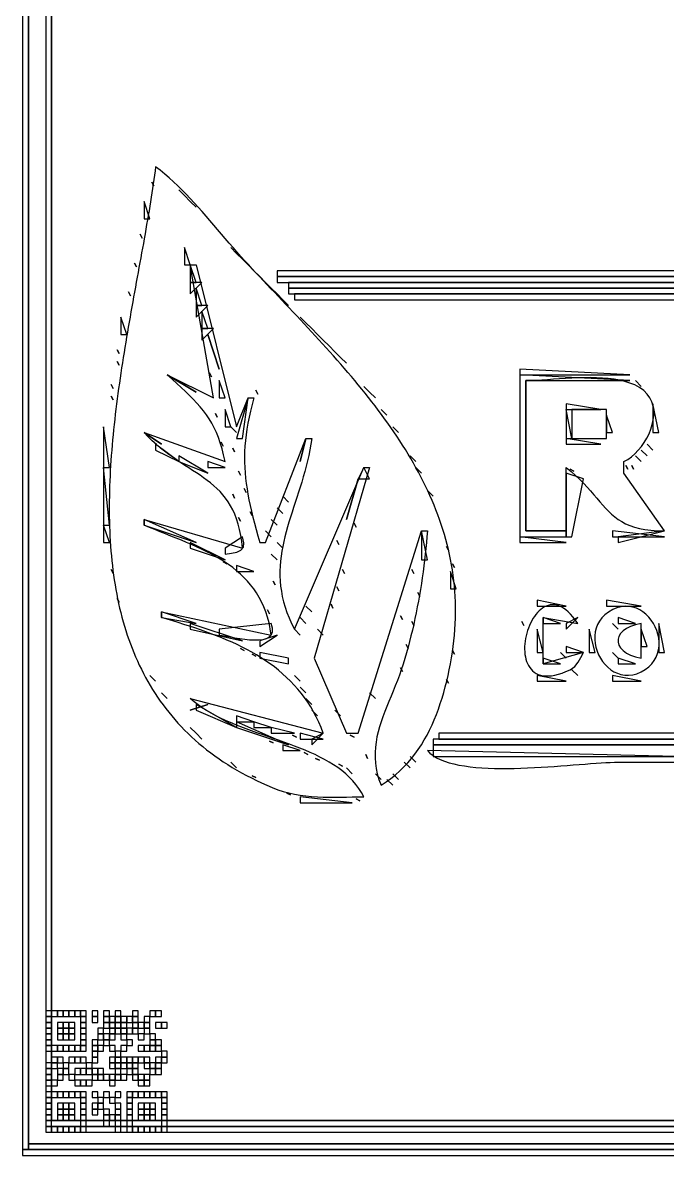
# Model space of a CAD drawing. Extents: x 0 to 1288, y 0 to 860.
# Drawn here: x 0 to 111.5, y 0 to 195.9 of the extents above; entities that cross this region are included whole.
import ezdxf

# ---------------------------------------------------------------- set-up
doc = ezdxf.new("R2010")
doc.units = 0
doc.layers.get('0').update_dxf_attribs({"linetype": 'CONTINUOUS'})
for name, color, linetype in [('C19', 19, 'CONTINUOUS'), ('C250', 250, 'CONTINUOUS'), ('C251', 251, 'CONTINUOUS'), ('C252', 252, 'CONTINUOUS'), ('C253', 253, 'CONTINUOUS'), ('C254', 254, 'CONTINUOUS'), ('C27', 27, 'CONTINUOUS'), ('C29', 29, 'CONTINUOUS'), ('C37', 37, 'CONTINUOUS'), ('C59', 59, 'CONTINUOUS'), ('C7', 7, 'CONTINUOUS'), ('QRCode', 7, 'Continuous')]:
    doc.layers.add(name, color=color, linetype=linetype)

msp = doc.modelspace()

# ---------------------------------------------------------------- linework, layer by layer
msp.add_lwpolyline([(0, 1), (0, 0), (1288, 0), (1255, 1), (1179, 1), (915, 1), (0, 1)])
at = {"layer": 'C19'}
for points in [[(0, 859), (0, 1), (1, 1), (1, 610), (1, 786), (1, 836), (0, 859)], [(42, 151), (43, 150), (42, 151)], [(34, 134), (34, 131), (35, 131), (34, 134)], [(106, 134), (107, 133), (106, 134)], [(43.333332, 99.333336), (43.666668, 98.666664), (43.333332, 99.333336)]]:
    msp.add_lwpolyline(points, dxfattribs=at)
at = {"layer": 'C250'}
for points in [[(1, 859), (1, 2), (1287, 2), (1287, 859), (1, 859)], [(45, 148), (46, 147), (45, 148)], [(39, 131), (37, 124), (38, 124), (39, 131)], [(94, 130), (94, 129), (100, 129), (94, 130)], [(49, 124), (48, 120), (49, 124)], [(108, 123), (109, 122), (108, 123)], [(32, 120), (32, 119), (35, 119), (32, 120)], [(68, 119), (69, 118), (68, 119)], [(105.333336, 119.333336), (105.666664, 118.666664), (105.333336, 119.333336)], [(111, 108), (103, 107), (103, 106), (111, 108)], [(44, 106), (45, 105), (44, 106)], [(86, 107), (86, 106), (94, 106), (86, 107)], [(37, 102), (37, 101), (40, 101), (37, 102)], [(65.333336, 93.333336), (65.666664, 92.666664), (65.333336, 93.333336)], [(67.333336, 92.333336), (67.666664, 91.666664), (67.333336, 92.333336)], [(90, 93), (90, 92), (93, 92), (90, 93)], [(29, 92), (29, 91), (38, 89), (29, 92)], [(98, 91), (98, 87), (99, 87), (98, 91)], [(107, 86), (107, 92), (105.9959, 91.7783), (105.1353, 91.4801), (104.4181, 91.1174), (103.8443, 90.7017), (103.414, 90.2449), (103.1271, 89.7586), (102.9837, 89.2548), (102.9837, 88.745), (103.1271, 88.2412), (103.414, 87.755), (103.8443, 87.2981), (104.4181, 86.8825), (105.1353, 86.5197), (105.9959, 86.2216), (107, 86)], [(44, 90), (41, 89), (41, 88), (44, 90)], [(49, 79), (50, 78), (49, 79)], [(60, 80), (61, 79), (60, 80)], [(54, 77), (55, 76), (54, 77)], [(37, 75), (37, 74), (46, 71), (37, 75)], [(42.666668, 71.666664), (43.333332, 71.333336), (42.666668, 71.666664)], [(59.333332, 69.333336), (59.666668, 68.666664), (59.333332, 69.333336)], [(56, 67), (57, 66), (56, 67)], [(45.666668, 62.666668), (46.333332, 62.333332), (45.666668, 62.666668)]]:
    msp.add_lwpolyline(points, dxfattribs=at)
at = {"layer": 'C251'}
for points in [[(23, 171), (22.903, 170.2638), (22.8017, 169.5215), (22.6962, 168.7731), (22.5867, 168.0189), (22.4733, 167.2588), (22.3562, 166.4931), (22.2356, 165.7218), (22.1116, 164.9451), (21.9844, 164.1632), (21.8542, 163.376), (21.7212, 162.5839), (21.5854, 161.7868), (21.4472, 160.9849), (21.3067, 160.1783), (21.164, 159.3672), (21.0193, 158.5517), (20.8727, 157.7319), (20.7246, 156.9079), (20.5749, 156.0798), (20.424, 155.2479), (20.2719, 154.4121), (20.1188, 153.5727), (19.9649, 152.7297), (19.8104, 151.8832), (19.6555, 151.0335), (19.5002, 150.1806), (19.3449, 149.3246), (19.1896, 148.4657), (19.0345, 147.604), (18.8798, 146.7397), (18.7257, 145.8727), (18.5724, 145.0033), (18.4199, 144.1317), (18.2685, 143.2578), (18.1184, 142.3819), (17.9697, 141.504), (17.8225, 140.6243), (17.6772, 139.7429), (17.5338, 138.86), (17.3924, 137.9756), (17.2534, 137.0899), (17.1168, 136.2031), (16.9828, 135.3151), (16.8516, 134.4262), (16.7233, 133.5365), (16.5982, 132.6461), (16.4763, 131.7551), (16.358, 130.8637), (16.2433, 129.972), (16.1323, 129.08), (16.0254, 128.188), (15.9226, 127.2961), (15.8241, 126.4043), (15.7302, 125.5128), (15.6408, 124.6217), (15.5564, 123.7312), (15.4769, 122.8414), (15.4026, 121.9523), (15.3336, 121.0642), (15.2702, 120.1771), (15.2124, 119.2912), (15.1605, 118.4066), (15.1146, 117.5234), (15.0749, 116.6418), (15.0416, 115.7618), (15.0148, 114.8836), (14.9948, 114.0073), (14.9816, 113.133), (14.9754, 112.2609), (14.9765, 111.3911), (14.985, 110.5238), (15.001, 109.6589), (15.0248, 108.7967), (15.0564, 107.9373), (15.0962, 107.0808), (15.1442, 106.2273), (15.2006, 105.377), (15.2655, 104.53), (15.3393, 103.6864), (15.422, 102.8463), (15.5137, 102.0098), (15.6148, 101.1772), (15.7252, 100.3484), (15.8453, 99.5237), (15.9752, 98.7031), (16.115, 97.8868), (16.2649, 97.0749), (16.4251, 96.2675), (16.5958, 95.4648), (16.7771, 94.6668), (16.9692, 93.8738), (17.1723, 93.0857), (17.3866, 92.3028), (17.6121, 91.5252), (17.8492, 90.7529), (18.0979, 89.9862), (18.3584, 89.2251), (18.6309, 88.4698), (18.9156, 87.7204), (19.2126, 86.977), (19.5221, 86.2397), (19.8444, 85.5087), (20.1794, 84.7841), (20.5275, 84.066), (20.8888, 83.3545), (21.2634, 82.6498), (21.6516, 81.952), (22.0535, 81.2611), (22.4692, 80.5774), (22.899, 79.901), (23.343, 79.232), (23.8014, 78.5704), (24.2743, 77.9165), (24.762, 77.2703), (25.2646, 76.6321), (25.7822, 76.0018), (26.3151, 75.3796), (26.8634, 74.7657), (27.4273, 74.1602), (28.0069, 73.5631), (28.6024, 72.9747), (29.2141, 72.3951), (29.842, 71.8243), (30.4863, 71.2625), (31.1472, 70.7098), (31.8249, 70.1664), (32.5196, 69.6323), (33.2314, 69.1078), (33.9604, 68.5928), (34.7069, 68.0876), (35.4711, 67.5923), (36.253, 67.1069), (37.0529, 66.6317), (37.8709, 66.1667), (38.7073, 65.712), (39.5621, 65.2679), (40.4356, 64.8344), (41.3279, 64.4116), (42.2392, 63.9996), (43.1697, 63.5987), (44.1078, 63.2366), (45.0594, 62.9304), (46.0232, 62.6757), (46.9977, 62.4679), (47.9814, 62.3026), (48.9729, 62.1752), (49.9708, 62.0812), (50.9736, 62.0163), (51.9798, 61.9758), (52.9881, 61.9552), (53.997, 61.9502), (55.0051, 61.9561), (56.0108, 61.9685), (57.0129, 61.983), (58.0097, 61.995), (59, 62), (58.5911, 62.7576), (58.1338, 63.4757), (57.6304, 64.156), (57.0832, 64.8006), (56.4944, 65.4114), (55.8665, 65.9901), (55.2018, 66.5388), (54.5025, 67.0593), (53.771, 67.5535), (53.0097, 68.0233), (52.2208, 68.4707), (51.4067, 68.8975), (50.5697, 69.3056), (49.7121, 69.6969), (48.8363, 70.0734), (47.9445, 70.4369), (47.0392, 70.7893), (46.1225, 71.1326), (45.1969, 71.4686), (44.2647, 71.7992), (43.3281, 72.1264), (42.3896, 72.452), (41.4514, 72.7779), (40.5159, 73.1061), (39.5854, 73.4384), (38.6622, 73.7767), (37.7486, 74.123), (36.847, 74.4792), (35.9597, 74.847), (35.0889, 75.2286), (34.2371, 75.6256), (33.4066, 76.0401), (32.5997, 76.474), (31.8186, 76.9291), (31.0658, 77.4073), (30.3435, 77.9106), (29.6541, 78.4409), (29, 79), (52, 73), (51.6216, 73.9803), (51.2134, 74.926), (50.776, 75.8381), (50.3102, 76.7173), (49.8168, 77.5646), (49.2966, 78.3808), (48.7503, 79.1667), (48.1786, 79.9233), (47.5824, 80.6514), (46.9624, 81.3519), (46.3193, 82.0256), (45.6539, 82.6735), (44.967, 83.2963), (44.2593, 83.895), (43.5316, 84.4705), (42.7847, 85.0235), (42.0192, 85.555), (41.2361, 86.0658), (40.436, 86.5568), (39.6196, 87.0289), (38.7879, 87.483), (37.9414, 87.9198), (37.0811, 88.3403), (36.2075, 88.7454), (35.3216, 89.1358), (34.424, 89.5126), (33.5156, 89.8765), (32.597, 90.2284), (31.669, 90.5692), (30.7325, 90.8998), (29.7881, 91.221), (28.8367, 91.5337), (27.8789, 91.8387), (26.9156, 92.137), (25.9475, 92.4294), (24.9754, 92.7168), (24, 93), (24, 94), (43, 90), (42.829, 91.0724), (42.6131, 92.0946), (42.3536, 93.0683), (42.0518, 93.9955), (41.7091, 94.878), (41.3268, 95.7177), (40.9063, 96.5163), (40.449, 97.2759), (39.9562, 97.9983), (39.4293, 98.6852), (38.8696, 99.3386), (38.2784, 99.9604), (37.6571, 100.5523), (37.0072, 101.1163), (36.3298, 101.6543), (35.6265, 102.168), (34.8984, 102.6593), (34.1471, 103.1302), (33.3738, 103.5824), (32.5799, 104.0179), (31.7667, 104.4384), (30.9357, 104.846), (30.0881, 105.2423), (29.2253, 105.6293), (28.3487, 106.0088), (27.4596, 106.3828), (26.5593, 106.753), (25.6493, 107.1213), (24.7309, 107.4896), (23.8053, 107.8598), (22.8741, 108.2336), (21.9385, 108.6131), (21, 109), (21, 110), (38, 105), (37.8807, 106.1572), (37.7194, 107.2388), (37.5175, 108.249), (37.2768, 109.1917), (36.9986, 110.0711), (36.6845, 110.8915), (36.3362, 111.6568), (35.955, 112.3713), (35.5427, 113.039), (35.1007, 113.6642), (34.6305, 114.2509), (34.1338, 114.8032), (33.6121, 115.3253), (33.0668, 115.8213), (32.4996, 116.2954), (31.9121, 116.7517), (31.3056, 117.1943), (30.6819, 117.6274), (30.0425, 118.055), (29.3888, 118.4813), (28.7225, 118.9105), (28.045, 119.3466), (27.358, 119.7938), (26.663, 120.2563), (25.9615, 120.7381), (25.2551, 121.2434), (24.5454, 121.7763), (23.8337, 122.341), (23.1219, 122.9416), (22.4112, 123.5822), (21.7034, 124.2669), (21, 125), (35, 120), (34.7559, 121.1464), (34.4854, 122.2157), (34.1878, 123.2144), (33.862, 124.1493), (33.5072, 125.0268), (33.1225, 125.8536), (32.707, 126.6364), (32.2599, 127.3817), (31.7802, 128.0962), (31.2671, 128.7864), (30.7197, 129.4591), (30.1372, 130.1207), (29.5185, 130.778), (28.863, 131.4375), (28.1695, 132.1058), (27.4374, 132.7896), (26.6657, 133.4955), (25.8535, 134.2301), (25, 135), (33, 131), (29, 154), (30, 154), (37, 126), (39, 131), (40, 131), (39.6857, 129.8541), (39.4071, 128.745), (39.1633, 127.6694), (38.9536, 126.6241), (38.7771, 125.6059), (38.6331, 124.6116), (38.5207, 123.6381), (38.4392, 122.682), (38.3877, 121.7402), (38.3655, 120.8095), (38.3717, 119.8867), (38.4056, 118.9686), (38.4664, 118.0519), (38.5532, 117.1335), (38.6653, 116.2102), (38.8018, 115.2787), (38.9621, 114.3358), (39.1451, 113.3785), (39.3503, 112.4033), (39.5767, 111.4072), (39.8236, 110.3869), (40.0902, 109.3392), (40.3756, 108.261), (40.6792, 107.149), (41, 106), (42, 106), (49, 124), (50, 124), (49.8519, 123.0059), (49.6796, 122.028), (49.4854, 121.0655), (49.2718, 120.1173), (49.0411, 119.1827), (48.7957, 118.2606), (48.5381, 117.3502), (48.2706, 116.4507), (47.9956, 115.561), (47.7155, 114.6803), (47.4328, 113.8077), (47.1498, 112.9423), (46.8689, 112.0831), (46.5925, 111.2293), (46.323, 110.38), (46.0629, 109.5343), (45.8145, 108.6912), (45.5802, 107.8499), (45.3624, 107.0095), (45.1635, 106.169), (44.9859, 105.3276), (44.832, 104.4843), (44.7043, 103.6383), (44.605, 102.7886), (44.5366, 101.9344), (44.5016, 101.0747), (44.5022, 100.2087), (44.541, 99.3354), (44.6202, 98.4539), (44.7424, 97.5634), (44.9098, 96.6629), (45.1249, 95.7515), (45.3902, 94.8283), (45.7079, 93.8925), (46.0805, 92.9431), (46.5104, 91.9792), (47, 91), (59, 119), (60, 119), (50.42284, 86), (56, 73), (58, 73), (69, 108), (70, 108), (69.917, 106.9957), (69.8262, 105.9887), (69.7274, 104.9795), (69.6204, 103.9685), (69.5051, 102.9561), (69.3813, 101.9426), (69.2487, 100.9286), (69.1072, 99.9144), (68.9566, 98.9004), (68.7967, 97.8871), (68.6274, 96.8748), (68.4484, 95.8641), (68.2596, 94.8552), (68.0607, 93.8486), (67.8517, 92.8447), (67.6322, 91.8439), (67.4022, 90.8467), (67.1615, 89.8534), (66.9098, 88.8645), (66.6469, 87.8804), (66.3728, 86.9015), (66.0871, 85.9281), (65.7898, 84.9608), (65.4807, 84), (65.1548, 83.0517), (64.8105, 82.1187), (64.4528, 81.1994), (64.0869, 80.2919), (63.718, 79.3945), (63.3513, 78.5056), (62.9919, 77.6232), (62.645, 76.7458), (62.3159, 75.8715), (62.0096, 74.9986), (61.7313, 74.1254), (61.4862, 73.2501), (61.2795, 72.371), (61.1164, 71.4864), (61.002, 70.5944), (60.9415, 69.6934), (60.94, 68.7816), (61.0028, 67.8573), (61.135, 66.9187), (61.3419, 65.9641), (61.6284, 64.9918), (62, 64), (62.8703, 64.5771), (63.6985, 65.1848), (64.4856, 65.8219), (65.2331, 66.4873), (65.9421, 67.1799), (66.6138, 67.8985), (67.2497, 68.642), (67.8509, 69.4094), (68.4187, 70.1993), (68.9544, 71.0108), (69.4593, 71.8427), (69.9345, 72.6939), (70.3814, 73.5632), (70.8012, 74.4495), (71.1952, 75.3517), (71.5647, 76.2686), (71.911, 77.1992), (72.2352, 78.1423), (72.5387, 79.0967), (72.8227, 80.0614), (73.0885, 81.0352), (73.3373, 82.017), (73.5705, 83.0056), (73.7893, 84), (73.9951, 85.0171), (74.1787, 86.027), (74.3404, 87.0295), (74.4804, 88.0249), (74.5991, 89.0131), (74.6967, 89.9944), (74.7735, 90.9686), (74.8298, 91.936), (74.866, 92.8966), (74.8823, 93.8505), (74.8789, 94.7977), (74.8563, 95.7384), (74.8147, 96.6725), (74.7544, 97.6003), (74.6756, 98.5218), (74.5788, 99.4369), (74.4641, 100.346), (74.3319, 101.2489), (74.1825, 102.1458), (74.0161, 103.0368), (73.8331, 103.9219), (73.6337, 104.8013), (73.4182, 105.6749), (73.187, 106.543), (72.9404, 107.4054), (72.6785, 108.2625), (72.4018, 109.1141), (72.1105, 109.9604), (71.8049, 110.8015), (71.4854, 111.6375), (71.1521, 112.4684), (70.8054, 113.2943), (70.4456, 114.1153), (70.073, 114.9314), (69.6879, 115.7428), (69.2905, 116.5495), (68.8813, 117.3516), (68.4603, 118.1492), (68.0281, 118.9423), (67.5848, 119.7311), (67.1307, 120.5156), (66.6662, 121.2959), (66.1915, 122.072), (65.707, 122.8441), (65.2128, 123.6123), (64.7094, 124.3765), (64.197, 125.137), (63.676, 125.8937), (63.1465, 126.6467), (62.6089, 127.3962), (62.0635, 128.1421), (61.5106, 128.8847), (60.9505, 129.6238), (60.3835, 130.3598), (59.8098, 131.0925), (59.2298, 131.8222), (58.6438, 132.5488), (58.052, 133.2724), (57.4548, 133.9932), (56.8524, 134.7112), (56.2452, 135.4265), (55.6334, 136.1391), (55.0173, 136.8492), (54.3973, 137.5568), (53.7735, 138.262), (53.1464, 138.9649), (52.5162, 139.6656), (51.8832, 140.364), (51.2477, 141.0604), (50.61, 141.7548), (49.9704, 142.4473), (49.3291, 143.1379), (48.6865, 143.8267), (48.0429, 144.5138), (47.3986, 145.1994), (46.7538, 145.8833), (46.1089, 146.5659), (45.4641, 147.247), (44.8198, 147.9269), (44.1762, 148.6055), (43.5337, 149.283), (42.8924, 149.9594), (42.2528, 150.6348), (41.6151, 151.3094), (40.9797, 151.9831), (40.3467, 152.656), (39.7165, 153.3283), (39.0895, 154), (38.4058, 154.7426), (37.7278, 155.4951), (37.0545, 156.256), (36.3848, 157.0238), (35.7177, 157.7971), (35.0522, 158.5744), (34.3873, 159.3543), (33.7219, 160.1353), (33.0551, 160.916), (32.3858, 161.6949), (31.7131, 162.4706), (31.0359, 163.2417), (30.3531, 164.0066), (29.6639, 164.7639), (28.9671, 165.5122), (28.2618, 166.2501), (27.5469, 166.976), (26.8214, 167.6886), (26.0844, 168.3863), (25.3347, 169.0677), (24.5714, 169.7315), (23.7935, 170.376), (23, 171)], [(22.333334, 168.333328), (22.666666, 167.666672), (22.333334, 168.333328)], [(27, 167), (28, 166), (27, 167)], [(29, 165), (30, 164), (29, 165)], [(20.333334, 159.333328), (20.666666, 158.666672), (20.333334, 159.333328)], [(28, 157), (28, 154), (29, 154), (28, 157)], [(36, 157), (37, 156), (36, 157)], [(37, 156), (38, 155), (37, 156)], [(19.333334, 154.333328), (19.666666, 153.666672), (19.333334, 154.333328)], [(29, 154), (29, 151), (30, 151), (29, 154)], [(44, 149), (45, 148), (44, 149)], [(46, 150), (46, 149), (196, 149)], [(151, 150), (46, 150)], [(47, 149), (47, 148), (198, 148)], [(153, 149), (47, 149)], [(49, 144), (50, 143), (49, 144)], [(32, 142), (34, 136), (32, 142)], [(50, 143), (51, 142), (50, 143)], [(16.333334, 139.333328), (16.666666, 138.666672), (16.333334, 139.333328)], [(54, 139), (55, 138), (54, 139)], [(55, 138), (56, 137), (55, 138)], [(86, 135), (86, 107), (94, 107), (94, 108), (87, 108), (87, 134), (105, 134), (86, 135)], [(87, 134), (87, 108), (94, 108), (94, 119), (94.8567, 118.2992), (95.6424, 117.6032), (96.3647, 116.9142), (97.0318, 116.2345), (97.6515, 115.5662), (98.2319, 114.9116), (98.7807, 114.2729), (99.3061, 113.6523), (99.8159, 113.0521), (100.3181, 112.4744), (100.8207, 111.9215), (101.3315, 111.3956), (101.8585, 110.8989), (102.4098, 110.4337), (102.9931, 110.0022), (103.6165, 109.6065), (104.288, 109.249), (105.0153, 108.9318), (105.8066, 108.6571), (106.6698, 108.4273), (107.6128, 108.2444), (108.6435, 108.1107), (109.7699, 108.0285), (111, 108), (104, 118), (104, 120), (104.6523, 120.376), (105.287, 120.8337), (105.8971, 121.3644), (106.4757, 121.9597), (107.0161, 122.6109), (107.5113, 123.3095), (107.9544, 124.0468), (108.3386, 124.8144), (108.657, 125.6035), (108.9028, 126.4057), (109.069, 127.2124), (109.1488, 128.0149), (109.1353, 128.8048), (109.0217, 129.5733), (108.801, 130.3121), (108.4665, 131.0123), (108.0111, 131.6656), (107.4281, 132.2633), (106.7106, 132.7969), (105.8518, 133.2577), (105.0255, 133.5885), (104.1508, 133.8603), (103.233, 134.0775), (102.2774, 134.2451), (101.2893, 134.3676), (100.2739, 134.4499), (99.2365, 134.4966), (98.1825, 134.5124), (97.117, 134.5021), (96.0455, 134.4704), (94.9732, 134.422), (93.9053, 134.3616), (92.8472, 134.294), (91.8042, 134.2238), (90.7815, 134.1558), (89.7845, 134.0947), (88.8183, 134.0452), (87.8884, 134.012), (87, 134)], [(40.333332, 132.333328), (40.666668, 131.666672), (40.333332, 132.333328)], [(60, 132), (61, 131), (60, 132)], [(33.333332, 128.333328), (33.666668, 127.666664), (33.333332, 128.333328)], [(35, 129), (35, 126), (36, 126), (35, 129)], [(36, 126), (37, 125), (36, 126)], [(64, 126), (65, 125), (64, 126)], [(94, 124), (94, 123), (100, 123), (94, 124)], [(34.333332, 123.333336), (34.666668, 122.666664), (34.333332, 123.333336)], [(67, 121), (68, 120), (67, 121)], [(37.333332, 118.333336), (37.666668, 117.666664), (37.333332, 118.333336)], [(59, 119), (58, 117), (60, 117), (59, 119)], [(94.666664, 118.666664), (95.333336, 118.333336), (94.666664, 118.666664)], [(44, 112), (45, 111), (44, 112)], [(21, 110), (21, 109), (30, 106), (21, 110)], [(37.333332, 110.333336), (37.666668, 109.666664), (37.333332, 110.333336)], [(39.333332, 111.333336), (39.666668, 110.666664), (39.333332, 111.333336)], [(14, 109), (14, 106), (15, 106), (14, 109)], [(42, 108), (43, 107), (42, 108)], [(57.333332, 109.333336), (57.666668, 108.666664), (57.333332, 109.333336)], [(55.333332, 101.333336), (55.666668, 100.666664), (55.333332, 101.333336)], [(68.333336, 97.333336), (68.666664, 96.666664), (68.333336, 97.333336)], [(89, 96), (89, 95), (94, 95), (89, 96)], [(53.333332, 95.333336), (53.666668, 94.666664), (53.333332, 95.333336)], [(48, 93), (49, 92), (48, 93)], [(43, 92), (34, 91), (34, 90), (34.5288, 89.9229), (35.1702, 89.811), (35.9011, 89.6774), (36.6982, 89.5354), (37.5384, 89.3983), (38.3985, 89.2793), (39.2554, 89.1917), (40.0859, 89.1487), (40.8668, 89.1635), (41.575, 89.2494), (42.1873, 89.4197), (42.6806, 89.6875), (43.0317, 90.0663), (43.2174, 90.5691), (43.2145, 91.2092), (43, 92)], [(107, 91), (107, 88), (108, 88), (107, 91)], [(93, 87), (94, 86), (93, 87)], [(73.333336, 82.333336), (73.666664, 81.666664), (73.333336, 82.333336)], [(89, 83), (89, 82), (94, 82), (89, 83)], [(95, 84), (96, 83), (95, 84)], [(48, 81), (49, 80), (48, 81)], [(24, 80), (25, 79), (24, 80)], [(29, 77), (32, 78), (29, 77)], [(37, 76), (37, 75), (40, 75), (37, 76)], [(40, 75), (40, 74), (43, 74), (40, 75)], [(71, 72), (71, 71), (197, 71)], [(159, 72), (71, 72)], [(70, 70), (70.4481, 69.5534), (70.9718, 69.1489), (71.5667, 68.7846), (72.2288, 68.4587), (72.9536, 68.1697), (73.7371, 67.9157), (74.575, 67.695), (75.4631, 67.5058), (76.3972, 67.3465), (77.373, 67.2153), (78.3863, 67.1105), (79.433, 67.0303), (80.5088, 66.973), (81.6094, 66.9368), (82.7307, 66.9202), (83.8685, 66.9212), (85.0185, 66.9382), (86.1765, 66.9694), (87.3382, 67.0131), (88.4996, 67.0677), (89.6563, 67.1312), (90.8041, 67.2021), (91.9389, 67.2785), (93.0563, 67.3588), (94.1523, 67.4412), (95.2225, 67.524), (96.2627, 67.6054), (97.2688, 67.6837), (98.2364, 67.7572), (99.1615, 67.8242), (100.0397, 67.8828), (100.8669, 67.9315), (101.6388, 67.9684), (102.3512, 67.9918), (103, 68), (198, 68)], [(113, 69), (70, 70)], [(54.666668, 67.666664), (55.333332, 67.333336), (54.666668, 67.666664)], [(66, 68), (67, 67), (66, 68)], [(39.666668, 65.666664), (40.333332, 65.333336), (39.666668, 65.666664)], [(61, 66), (62, 65), (61, 66)], [(63, 65), (64, 64), (63, 65)], [(64, 66), (65, 65), (64, 66)]]:
    msp.add_lwpolyline(points, dxfattribs=at)
at = {"layer": 'C252'}
for points in [[(21, 165), (21, 162), (22, 162), (21, 165)], [(28, 166), (29, 165), (28, 166)], [(39, 154), (40, 153), (39, 154)], [(44, 153), (44, 152), (198, 152)], [(152, 153), (44, 153)], [(29, 151), (29, 149), (31, 151), (29, 151)], [(46, 151), (46, 150), (155, 150)], [(159, 151), (46, 151)], [(30, 150), (30, 147), (31, 147), (30, 150)], [(30, 147), (30, 145), (32, 147), (30, 147)], [(17, 145), (17, 142), (18, 142), (17, 145)], [(31, 146), (31, 143), (32, 143), (31, 146)], [(48, 145), (49, 144), (48, 145)], [(31, 143), (31, 141), (33, 143), (31, 143)], [(53, 140), (54, 139), (53, 140)], [(16.333334, 137.333328), (16.666666, 136.666672), (16.333334, 137.333328)], [(15.333333, 133.333328), (15.666667, 132.666672), (15.333333, 133.333328)], [(15.333333, 131.333328), (15.666667, 130.666672), (15.333333, 131.333328)], [(59, 133), (60, 132), (59, 133)], [(95, 129), (95, 124), (101, 124), (101, 129), (95, 129)], [(14, 126), (14, 119), (15, 119), (14, 126)], [(21, 125), (24, 123), (21, 125)], [(36.333332, 122.333336), (36.666668, 121.666664), (36.333332, 122.333336)], [(27, 121), (27, 120), (32, 118), (27, 121)], [(106, 121), (107, 120), (106, 121)], [(94, 118), (94, 107), (95, 107), (97, 117), (94, 118)], [(58, 117), (56, 110), (58, 117)], [(36.333332, 114.333336), (36.666668, 113.666664), (36.333332, 114.333336)], [(45, 114), (46, 113), (45, 114)], [(70, 115), (71, 114), (70, 115)], [(43, 110), (44, 109), (43, 110)], [(102, 108), (102, 107), (111, 107), (102, 108)], [(29, 106), (29, 105), (35, 103), (29, 106)], [(43, 104), (44, 103), (43, 104)], [(34.666668, 102.666664), (35.333332, 102.333336), (34.666668, 102.666664)], [(101, 96), (101, 95), (107, 95), (101, 96)], [(42.333332, 94.333336), (42.666668, 93.666664), (42.333332, 94.333336)], [(47, 91), (48, 90), (47, 91)], [(51, 91), (52, 90), (51, 91)], [(89, 91), (89, 87), (90, 87), (89, 91)], [(66.333336, 88.333336), (66.666664, 87.666664), (66.333336, 88.333336)], [(41, 87), (41, 86), (46, 85), (46, 86), (41, 87)], [(74.333336, 87.333336), (74.666664, 86.666664), (74.333336, 87.333336)], [(102, 87), (103, 86), (102, 87)], [(65.333336, 84.333336), (65.666664, 83.666664), (65.333336, 84.333336)], [(90, 86), (90, 85), (93, 85), (90, 86)], [(22, 83), (23, 82), (22, 83)], [(30, 78), (30, 77), (37, 74), (30, 78)], [(50, 77), (51, 76), (50, 77)], [(30, 73), (31, 72), (30, 73)], [(43, 74), (43, 73), (47, 73), (43, 74)], [(72, 73), (72, 72), (198, 72)], [(160, 73), (72, 73)], [(45, 71), (45, 70), (48, 70), (45, 71)], [(159, 71), (71, 71), (71, 69), (163, 69)], [(50.666668, 68.666664), (51.333332, 68.333336), (50.666668, 68.666664)], [(67, 69), (68, 68), (67, 69)], [(57.666668, 61.666668), (58.333332, 61.333332), (57.666668, 61.666668)]]:
    msp.add_lwpolyline(points, dxfattribs=at)
at = {"layer": 'C253'}
for points in [[(38, 155), (39, 154), (38, 155)], [(40, 153), (41, 152), (40, 153)], [(44, 152), (44, 151), (95, 151), (198, 151)], [(152, 152), (44, 152)], [(51, 142), (52, 141), (51, 142)], [(32.333332, 135.333328), (32.666668, 134.666672), (32.333332, 135.333328)], [(62, 129), (63, 128), (62, 129)], [(101, 128), (101, 125), (102, 125), (101, 128)], [(23, 123), (23, 122), (27, 120), (23, 123)], [(14, 119), (14, 109), (15, 109), (14, 119)], [(104.333336, 119.333336), (104.666664, 118.666664), (104.333336, 119.333336)], [(38.333332, 115.333336), (38.666668, 114.666664), (38.333332, 115.333336)], [(38, 107), (35, 105), (35, 104), (36.1035, 104.1502), (37.0326, 104.3514), (37.737, 104.6702), (38.1666, 105.1734), (38.271, 105.9278), (38, 107)], [(54.333332, 106.333336), (54.666668, 105.666664), (54.333332, 106.333336)], [(73.333336, 105.333336), (73.666664, 104.666664), (73.333336, 105.333336)], [(15.333333, 101.333336), (15.666667, 100.666664), (15.333333, 101.333336)], [(67.333336, 101.333336), (67.666664, 100.666664), (67.333336, 101.333336)], [(74, 101), (74, 98), (75, 98), (74, 101)], [(16.333334, 96.333336), (16.666666, 95.666664), (16.333334, 96.333336)], [(107.682, 84.0285), (108.2992, 84.4961), (108.8179, 85.0146), (109.2418, 85.5768), (109.5745, 86.1755), (109.8198, 86.8034), (109.9813, 87.4534), (110.0628, 88.1183), (110.0679, 88.7907), (110.0003, 89.4635), (109.8638, 90.1296), (109.6621, 90.7816), (109.3987, 91.4123), (109.0775, 92.0146), (108.7021, 92.5812), (108.2763, 93.1049), (107.8037, 93.5785), (107.288, 93.9948), (106.7329, 94.3466), (106.1421, 94.6266), (105.5193, 94.8276), (104.8682, 94.9424), (104.1926, 94.9639), (103.496, 94.8847), (102.7822, 94.6977), (102.0549, 94.3957), (101.3179, 93.9714)], [(24, 94), (24, 93), (30, 92), (24, 94)], [(86.333336, 92.333336), (86.666664, 91.666664), (86.333336, 92.333336)], [(96, 93), (94, 92), (94, 91), (96, 93)], [(103, 93), (103, 92), (106, 92), (103, 93)], [(37.666668, 87.666664), (38.333332, 87.333336), (37.666668, 87.666664)], [(39.666668, 86.666664), (40.333332, 86.333336), (39.666668, 86.666664)], [(94, 88), (94, 87), (97, 87), (94, 88)], [(103, 86), (103, 85), (106, 85), (103, 86)], [(47, 83), (48, 82), (47, 83)], [(102, 83), (102, 82), (107, 82), (102, 83)], [(48, 73), (48, 72), (52, 72), (48, 73)], [(52, 73), (50, 72), (50, 71), (52, 73)], [(48.666668, 69.666664), (49.333332, 69.333336), (48.666668, 69.666664)], [(36, 68), (37, 67), (36, 68)], [(48, 62), (48, 61), (57, 61), (48, 62)]]:
    msp.add_lwpolyline(points, dxfattribs=at)
at = {"layer": 'C254'}
for points in [[(5, 855), (5, 6), (1283, 6), (1283, 855), (5, 855)], [(18.333334, 149.333328), (18.666666, 148.666672), (18.333334, 149.333328)], [(52, 141), (53, 140), (52, 141)], [(86, 136), (86, 135), (105, 135), (86, 136)], [(74.333336, 102.333336), (74.666664, 101.666664), (74.333336, 102.333336)], [(110, 92), (110, 87), (111, 87), (110, 92)], [(56.666668, 72.666664), (57.333332, 72.333336), (56.666668, 72.666664)], [(4, 5), (4, 4), (1284, 4), (1251, 5), (1175, 5), (913, 5), (4, 5)]]:
    msp.add_lwpolyline(points, dxfattribs=at)
at = {"layer": 'C27'}
msp.add_lwpolyline([(25, 135), (30, 132), (25, 135)], dxfattribs=at)
at = {"layer": 'C29'}
for points in [[(54.333332, 98.333336), (54.666668, 97.666664), (54.333332, 98.333336)], [(49, 95), (50, 94), (49, 95)], [(97, 87), (90, 85), (90, 93), (96, 92), (95.5836, 92.6073), (95.1689, 93.1448), (94.7565, 93.6147), (94.3471, 94.0196), (93.9414, 94.3616), (93.5401, 94.6431), (93.1438, 94.8666), (92.7532, 95.0343), (92.3689, 95.1486), (91.9918, 95.2119), (91.6224, 95.2266), (91.2613, 95.1948), (90.9094, 95.1192), (90.5673, 95.0018), (90.2355, 94.8453), (89.9149, 94.6518), (89.6061, 94.4237), (89.3098, 94.1635), (89.0266, 93.8734), (88.7572, 93.5558), (88.5023, 93.213), (88.2626, 92.8475), (88.0387, 92.4615), (87.8314, 92.0575), (87.6412, 91.6377), (87.469, 91.2045), (87.3153, 90.7603), (87.1808, 90.3075), (87.0662, 89.8483), (86.9722, 89.3852), (86.8995, 88.9204), (86.8486, 88.4564), (86.8204, 87.9955), (86.8155, 87.5401), (86.8346, 87.0925), (86.8782, 86.655), (86.9472, 86.23), (87.0422, 85.8199), (87.1638, 85.4271), (87.3128, 85.0538), (87.4898, 84.7024), (87.6955, 84.3754), (87.9306, 84.0749), (88.1957, 83.8035), (88.4915, 83.5634), (88.8187, 83.3569), (89.178, 83.1866), (89.57, 83.0546), (89.9955, 82.9634), (90.455, 82.9154), (90.9494, 82.9127), (91.4792, 82.9579), (92.0451, 83.0533), (92.6478, 83.2012), (93.288, 83.404), (93.9664, 83.664), (94.6836, 83.9837), (95.5262, 84.5579), (96.1023, 85.281), (96.5482, 86.1095), (97, 87)], [(101.317902, 93.971451), (100.7006, 93.5037), (100.1819, 92.9852), (99.758, 92.423), (99.4253, 91.8243), (99.18, 91.1964), (99.0185, 90.5464), (98.9371, 89.8815), (98.9319, 89.2091), (98.9995, 88.5363), (99.136, 87.8702), (99.3377, 87.2182), (99.6011, 86.5875), (99.9223, 85.9852), (100.2977, 85.4186), (100.7235, 84.8949), (101.1962, 84.4213), (101.7119, 84.005), (102.267, 83.6532), (102.8578, 83.3732), (103.4806, 83.1722), (104.1316, 83.0574), (104.8073, 83.0359), (105.5039, 83.1151), (106.2177, 83.3021), (106.945, 83.6041), (107.6821, 84.0285)]]:
    msp.add_lwpolyline(points, dxfattribs=at)
at = {"layer": 'C37'}
for points in [[(1287, 859), (1287, 2), (1, 2), (1, 1), (1288, 1), (1288, 610), (1288, 786), (1288, 836), (1287, 859)], [(69, 108), (69, 103), (70, 103), (69, 108)], [(29, 74), (30, 73), (29, 74)], [(46.666668, 72.666664), (47.333332, 72.333336), (46.666668, 72.666664)]]:
    msp.add_lwpolyline(points, dxfattribs=at)
at = {"layer": 'C59'}
for points in [[(41, 152), (42, 151), (41, 152)], [(43, 150), (44, 149), (43, 150)]]:
    msp.add_lwpolyline(points, dxfattribs=at)
at = {"layer": 'C7'}
for points in [[(4, 855), (4, 5), (1284, 5), (1284, 6), (5, 6), (5, 608), (5, 782), (5, 832), (4, 855)], [(109, 130), (109, 125), (110, 125), (109, 130)], [(94, 129), (94, 124), (95, 124), (94, 129)], [(107, 122), (108, 121), (107, 122)], [(102, 92), (103, 91), (102, 92)]]:
    msp.add_lwpolyline(points, dxfattribs=at)
at = {"layer": 'QRCode'}
for points in [[(4, 24), (5, 24), (5, 25), (4, 25), (4, 24)], [(4, 23), (5, 23), (5, 24), (4, 24), (4, 23)], [(5, 24), (6, 24), (6, 25), (5, 25), (5, 24)], [(6, 24), (7, 24), (7, 25), (6, 25), (6, 24)], [(7, 24), (8, 24), (8, 25), (7, 25), (7, 24)], [(8, 24), (9, 24), (9, 25), (8, 25), (8, 24)], [(9, 24), (10, 24), (10, 25), (9, 25), (9, 24)], [(10, 24), (11, 24), (11, 25), (10, 25), (10, 24)], [(10, 23), (11, 23), (11, 24), (10, 24), (10, 23)], [(12, 24), (13, 24), (13, 25), (12, 25), (12, 24)], [(12, 23), (13, 23), (13, 24), (12, 24), (12, 23)], [(14, 24), (15, 24), (15, 25), (14, 25), (14, 24)], [(14, 23), (15, 23), (15, 24), (14, 24), (14, 23)], [(15, 23), (16, 23), (16, 24), (15, 24), (15, 23)], [(16, 24), (17, 24), (17, 25), (16, 25), (16, 24)], [(16, 23), (17, 23), (17, 24), (16, 24), (16, 23)], [(17, 23), (18, 23), (18, 24), (17, 24), (17, 23)], [(18, 23), (19, 23), (19, 24), (18, 24), (18, 23)], [(19, 24), (20, 24), (20, 25), (19, 25), (19, 24)], [(19, 23), (20, 23), (20, 24), (19, 24), (19, 23)], [(21, 23), (22, 23), (22, 24), (21, 24), (21, 23)], [(22, 24), (23, 24), (23, 25), (22, 25), (22, 24)], [(23, 24), (24, 24), (24, 25), (23, 25), (23, 24)], [(4, 22), (5, 22), (5, 23), (4, 23), (4, 22)], [(4, 21), (5, 21), (5, 22), (4, 22), (4, 21)], [(6, 22), (7, 22), (7, 23), (6, 23), (6, 22)], [(6, 21), (7, 21), (7, 22), (6, 22), (6, 21)], [(7, 22), (8, 22), (8, 23), (7, 23), (7, 22)], [(7, 21), (8, 21), (8, 22), (7, 22), (7, 21)], [(8, 22), (9, 22), (9, 23), (8, 23), (8, 22)], [(8, 21), (9, 21), (9, 22), (8, 22), (8, 21)], [(10, 22), (11, 22), (11, 23), (10, 23), (10, 22)], [(10, 21), (11, 21), (11, 22), (10, 22), (10, 21)], [(13, 21), (14, 21), (14, 22), (13, 22), (13, 21)], [(14, 22), (15, 22), (15, 23), (14, 23), (14, 22)], [(15, 22), (16, 22), (16, 23), (15, 23), (15, 22)], [(15, 21), (16, 21), (16, 22), (15, 22), (15, 21)], [(16, 22), (17, 22), (17, 23), (16, 23), (16, 22)], [(16, 21), (17, 21), (17, 22), (16, 22), (16, 21)], [(17, 22), (18, 22), (18, 23), (17, 23), (17, 22)], [(17, 21), (18, 21), (18, 22), (17, 22), (17, 21)], [(18, 21), (19, 21), (19, 22), (18, 22), (18, 21)], [(19, 22), (20, 22), (20, 23), (19, 23), (19, 22)], [(19, 21), (20, 21), (20, 22), (19, 22), (19, 21)], [(20, 22), (21, 22), (21, 23), (20, 23), (20, 22)], [(21, 22), (22, 22), (22, 23), (21, 23), (21, 22)], [(21, 21), (22, 21), (22, 22), (21, 22), (21, 21)], [(23, 22), (24, 22), (24, 23), (23, 23), (23, 22)], [(24, 22), (25, 22), (25, 23), (24, 23), (24, 22)], [(4, 20), (5, 20), (5, 21), (4, 21), (4, 20)], [(4, 19), (5, 19), (5, 20), (4, 20), (4, 19)], [(6, 20), (7, 20), (7, 21), (6, 21), (6, 20)], [(7, 20), (8, 20), (8, 21), (7, 21), (7, 20)], [(8, 20), (9, 20), (9, 21), (8, 21), (8, 20)], [(10, 20), (11, 20), (11, 21), (10, 21), (10, 20)], [(10, 19), (11, 19), (11, 20), (10, 20), (10, 19)], [(12, 19), (13, 19), (13, 20), (12, 20), (12, 19)], [(13, 20), (14, 20), (14, 21), (13, 21), (13, 20)], [(14, 20), (15, 20), (15, 21), (14, 21), (14, 20)], [(14, 19), (15, 19), (15, 20), (14, 20), (14, 19)], [(15, 20), (16, 20), (16, 21), (15, 21), (15, 20)], [(17, 20), (18, 20), (18, 21), (17, 21), (17, 20)], [(18, 19), (19, 19), (19, 20), (18, 20), (18, 19)], [(20, 20), (21, 20), (21, 21), (20, 21), (20, 20)], [(22, 20), (23, 20), (23, 21), (22, 21), (22, 20)], [(22, 19), (23, 19), (23, 20), (22, 20), (22, 19)], [(23, 19), (24, 19), (24, 20), (23, 20), (23, 19)], [(4, 18), (5, 18), (5, 19), (4, 19), (4, 18)], [(5, 18), (6, 18), (6, 19), (5, 19), (5, 18)], [(6, 18), (7, 18), (7, 19), (6, 19), (6, 18)], [(7, 18), (8, 18), (8, 19), (7, 19), (7, 18)], [(8, 18), (9, 18), (9, 19), (8, 19), (8, 18)], [(9, 18), (10, 18), (10, 19), (9, 19), (9, 18)], [(10, 18), (11, 18), (11, 19), (10, 19), (10, 18)], [(12, 18), (13, 18), (13, 19), (12, 19), (12, 18)], [(12, 17), (13, 17), (13, 18), (12, 18), (12, 17)], [(13, 18), (14, 18), (14, 19), (13, 19), (13, 18)], [(15, 18), (16, 18), (16, 19), (15, 19), (15, 18)], [(16, 17), (17, 17), (17, 18), (16, 18), (16, 17)], [(17, 18), (18, 18), (18, 19), (17, 19), (17, 18)], [(20, 18), (21, 18), (21, 19), (20, 19), (20, 18)], [(21, 18), (22, 18), (22, 19), (21, 19), (21, 18)], [(22, 18), (23, 18), (23, 19), (22, 19), (22, 18)], [(23, 18), (24, 18), (24, 19), (23, 19), (23, 18)], [(24, 17), (25, 17), (25, 18), (24, 18), (24, 17)], [(4, 15), (5, 15), (5, 16), (4, 16), (4, 15)], [(5, 16), (6, 16), (6, 17), (5, 17), (5, 16)], [(5, 15), (6, 15), (6, 16), (5, 16), (5, 15)], [(6, 16), (7, 16), (7, 17), (6, 17), (6, 16)], [(7, 15), (8, 15), (8, 16), (7, 16), (7, 15)], [(8, 16), (9, 16), (9, 17), (8, 17), (8, 16)], [(9, 16), (10, 16), (10, 17), (9, 17), (9, 16)], [(10, 16), (11, 16), (11, 17), (10, 17), (10, 16)], [(11, 15), (12, 15), (12, 16), (11, 16), (11, 15)], [(12, 16), (13, 16), (13, 17), (12, 17), (12, 16)], [(15, 16), (16, 16), (16, 17), (15, 17), (15, 16)], [(15, 15), (16, 15), (16, 16), (15, 16), (15, 15)], [(16, 16), (17, 16), (17, 17), (16, 17), (16, 16)], [(16, 15), (17, 15), (17, 16), (16, 16), (16, 15)], [(17, 16), (18, 16), (18, 17), (17, 17), (17, 16)], [(17, 15), (18, 15), (18, 16), (17, 16), (17, 15)], [(18, 16), (19, 16), (19, 17), (18, 17), (18, 16)], [(18, 15), (19, 15), (19, 16), (18, 16), (18, 15)], [(19, 16), (20, 16), (20, 17), (19, 17), (19, 16)], [(19, 15), (20, 15), (20, 16), (19, 16), (19, 15)], [(20, 16), (21, 16), (21, 17), (20, 17), (20, 16)], [(21, 16), (22, 16), (22, 17), (21, 17), (21, 16)], [(21, 15), (22, 15), (22, 16), (21, 16), (21, 15)], [(22, 15), (23, 15), (23, 16), (22, 16), (22, 15)], [(23, 16), (24, 16), (24, 17), (23, 17), (23, 16)], [(23, 15), (24, 15), (24, 16), (23, 16), (23, 15)], [(24, 16), (25, 16), (25, 17), (24, 17), (24, 16)], [(4, 14), (5, 14), (5, 15), (4, 15), (4, 14)], [(4, 13), (5, 13), (5, 14), (4, 14), (4, 13)], [(6, 14), (7, 14), (7, 15), (6, 15), (6, 14)], [(6, 13), (7, 13), (7, 14), (6, 14), (6, 13)], [(7, 14), (8, 14), (8, 15), (7, 15), (7, 14)], [(8, 13), (9, 13), (9, 14), (8, 14), (8, 13)], [(9, 14), (10, 14), (10, 15), (9, 15), (9, 14)], [(10, 14), (11, 14), (11, 15), (10, 15), (10, 14)], [(11, 14), (12, 14), (12, 15), (11, 15), (11, 14)], [(12, 14), (13, 14), (13, 15), (12, 15), (12, 14)], [(12, 13), (13, 13), (13, 14), (12, 14), (12, 13)], [(13, 14), (14, 14), (14, 15), (13, 15), (13, 14)], [(13, 13), (14, 13), (14, 14), (13, 14), (13, 13)], [(14, 13), (15, 13), (15, 14), (14, 14), (14, 13)], [(15, 13), (16, 13), (16, 14), (15, 14), (15, 13)], [(16, 14), (17, 14), (17, 15), (16, 15), (16, 14)], [(16, 13), (17, 13), (17, 14), (16, 14), (16, 13)], [(17, 13), (18, 13), (18, 14), (17, 14), (17, 13)], [(18, 14), (19, 14), (19, 15), (18, 15), (18, 14)], [(19, 14), (20, 14), (20, 15), (19, 15), (19, 14)], [(19, 13), (20, 13), (20, 14), (19, 14), (19, 13)], [(20, 13), (21, 13), (21, 14), (20, 14), (20, 13)], [(21, 13), (22, 13), (22, 14), (21, 14), (21, 13)], [(22, 14), (23, 14), (23, 15), (22, 15), (22, 14)], [(23, 14), (24, 14), (24, 15), (23, 15), (23, 14)], [(4, 12), (5, 12), (5, 13), (4, 13), (4, 12)], [(5, 12), (6, 12), (6, 13), (5, 13), (5, 12)], [(9, 12), (10, 12), (10, 13), (9, 13), (9, 12)], [(10, 12), (11, 12), (11, 13), (10, 13), (10, 12)], [(11, 12), (12, 12), (12, 13), (11, 13), (11, 12)], [(15, 12), (16, 12), (16, 13), (15, 13), (15, 12)], [(20, 12), (21, 12), (21, 13), (20, 13), (20, 12)], [(21, 12), (22, 12), (22, 13), (21, 13), (21, 12)], [(4, 10), (5, 10), (5, 11), (4, 11), (4, 10)], [(4, 9), (5, 9), (5, 10), (4, 10), (4, 9)], [(5, 10), (6, 10), (6, 11), (5, 11), (5, 10)], [(6, 10), (7, 10), (7, 11), (6, 11), (6, 10)], [(7, 10), (8, 10), (8, 11), (7, 11), (7, 10)], [(8, 10), (9, 10), (9, 11), (8, 11), (8, 10)], [(9, 10), (10, 10), (10, 11), (9, 11), (9, 10)], [(10, 10), (11, 10), (11, 11), (10, 11), (10, 10)], [(10, 9), (11, 9), (11, 10), (10, 10), (10, 9)], [(12, 10), (13, 10), (13, 11), (12, 11), (12, 10)], [(13, 9), (14, 9), (14, 10), (13, 10), (13, 9)], [(14, 10), (15, 10), (15, 11), (14, 11), (14, 10)], [(15, 9), (16, 9), (16, 10), (15, 10), (15, 9)], [(16, 10), (17, 10), (17, 11), (16, 11), (16, 10)], [(18, 10), (19, 10), (19, 11), (18, 11), (18, 10)], [(18, 9), (19, 9), (19, 10), (18, 10), (18, 9)], [(19, 10), (20, 10), (20, 11), (19, 11), (19, 10)], [(20, 10), (21, 10), (21, 11), (20, 11), (20, 10)], [(21, 10), (22, 10), (22, 11), (21, 11), (21, 10)], [(22, 10), (23, 10), (23, 11), (22, 11), (22, 10)], [(23, 10), (24, 10), (24, 11), (23, 11), (23, 10)], [(24, 10), (25, 10), (25, 11), (24, 11), (24, 10)], [(24, 9), (25, 9), (25, 10), (24, 10), (24, 9)], [(4, 8), (5, 8), (5, 9), (4, 9), (4, 8)], [(4, 7), (5, 7), (5, 8), (4, 8), (4, 7)], [(6, 8), (7, 8), (7, 9), (6, 9), (6, 8)], [(6, 7), (7, 7), (7, 8), (6, 8), (6, 7)], [(7, 8), (8, 8), (8, 9), (7, 9), (7, 8)], [(7, 7), (8, 7), (8, 8), (7, 8), (7, 7)], [(8, 8), (9, 8), (9, 9), (8, 9), (8, 8)], [(8, 7), (9, 7), (9, 8), (8, 8), (8, 7)], [(10, 8), (11, 8), (11, 9), (10, 9), (10, 8)], [(10, 7), (11, 7), (11, 8), (10, 8), (10, 7)], [(12, 8), (13, 8), (13, 9), (12, 9), (12, 8)], [(12, 7), (13, 7), (13, 8), (12, 8), (12, 7)], [(13, 8), (14, 8), (14, 9), (13, 9), (13, 8)], [(14, 7), (15, 7), (15, 8), (14, 8), (14, 7)], [(16, 8), (17, 8), (17, 9), (16, 9), (16, 8)], [(16, 7), (17, 7), (17, 8), (16, 8), (16, 7)], [(18, 8), (19, 8), (19, 9), (18, 9), (18, 8)], [(18, 7), (19, 7), (19, 8), (18, 8), (18, 7)], [(20, 8), (21, 8), (21, 9), (20, 9), (20, 8)], [(20, 7), (21, 7), (21, 8), (20, 8), (20, 7)], [(21, 8), (22, 8), (22, 9), (21, 9), (21, 8)], [(21, 7), (22, 7), (22, 8), (21, 8), (21, 7)], [(22, 8), (23, 8), (23, 9), (22, 9), (22, 8)], [(22, 7), (23, 7), (23, 8), (22, 8), (22, 7)], [(24, 8), (25, 8), (25, 9), (24, 9), (24, 8)], [(24, 7), (25, 7), (25, 8), (24, 8), (24, 7)], [(4, 6), (5, 6), (5, 7), (4, 7), (4, 6)], [(4, 5), (5, 5), (5, 6), (4, 6), (4, 5)], [(6, 6), (7, 6), (7, 7), (6, 7), (6, 6)], [(7, 6), (8, 6), (8, 7), (7, 7), (7, 6)], [(8, 6), (9, 6), (9, 7), (8, 7), (8, 6)], [(10, 6), (11, 6), (11, 7), (10, 7), (10, 6)], [(10, 5), (11, 5), (11, 6), (10, 6), (10, 5)], [(14, 6), (15, 6), (15, 7), (14, 7), (14, 6)], [(14, 5), (15, 5), (15, 6), (14, 6), (14, 5)], [(15, 6), (16, 6), (16, 7), (15, 7), (15, 6)], [(16, 6), (17, 6), (17, 7), (16, 7), (16, 6)], [(16, 5), (17, 5), (17, 6), (16, 6), (16, 5)], [(18, 6), (19, 6), (19, 7), (18, 7), (18, 6)], [(18, 5), (19, 5), (19, 6), (18, 6), (18, 5)], [(20, 6), (21, 6), (21, 7), (20, 7), (20, 6)], [(21, 6), (22, 6), (22, 7), (21, 7), (21, 6)], [(22, 6), (23, 6), (23, 7), (22, 7), (22, 6)], [(24, 6), (25, 6), (25, 7), (24, 7), (24, 6)], [(24, 5), (25, 5), (25, 6), (24, 6), (24, 5)], [(4, 4), (5, 4), (5, 5), (4, 5), (4, 4)], [(5, 4), (6, 4), (6, 5), (5, 5), (5, 4)], [(6, 4), (7, 4), (7, 5), (6, 5), (6, 4)], [(7, 4), (8, 4), (8, 5), (7, 5), (7, 4)], [(8, 4), (9, 4), (9, 5), (8, 5), (8, 4)], [(9, 4), (10, 4), (10, 5), (9, 5), (9, 4)], [(10, 4), (11, 4), (11, 5), (10, 5), (10, 4)], [(16, 4), (17, 4), (17, 5), (16, 5), (16, 4)], [(18, 4), (19, 4), (19, 5), (18, 5), (18, 4)], [(19, 4), (20, 4), (20, 5), (19, 5), (19, 4)], [(20, 4), (21, 4), (21, 5), (20, 5), (20, 4)], [(21, 4), (22, 4), (22, 5), (21, 5), (21, 4)], [(22, 4), (23, 4), (23, 5), (22, 5), (22, 4)], [(23, 4), (24, 4), (24, 5), (23, 5), (23, 4)], [(24, 4), (25, 4), (25, 5), (24, 5), (24, 4)]]:
    msp.add_lwpolyline(points, dxfattribs=at)

doc.saveas('drawing.dxf')
